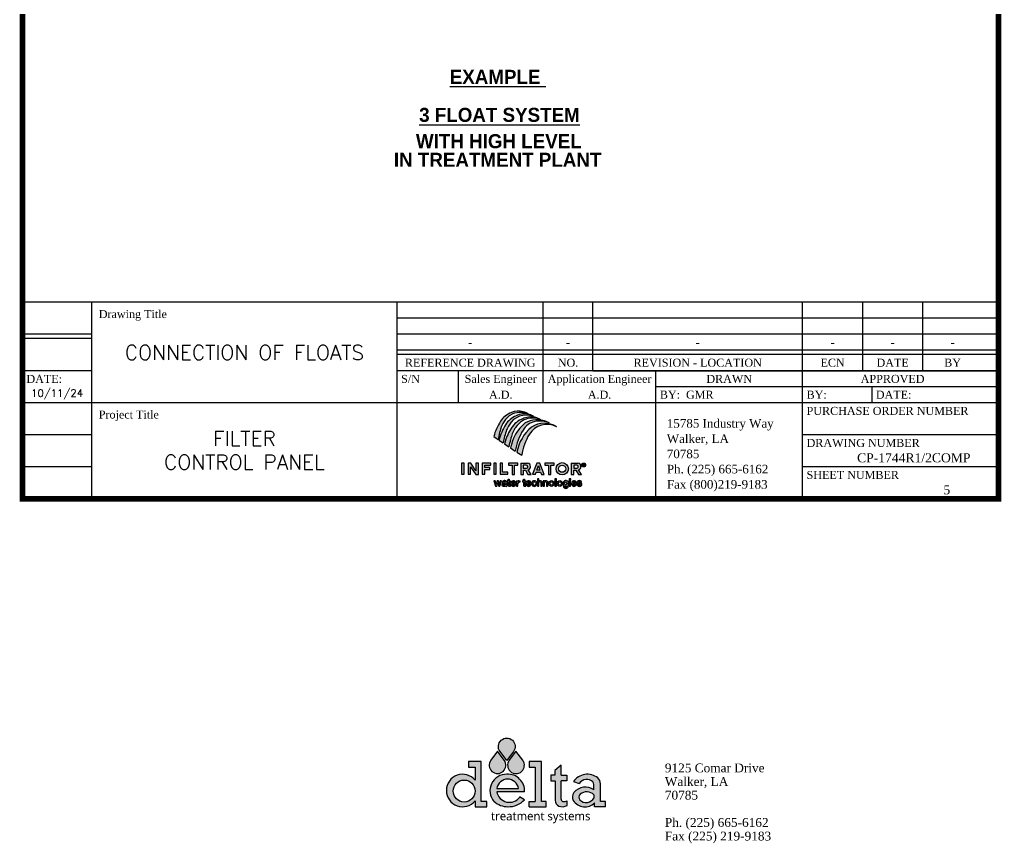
# Model space of a CAD drawing. Extents: x -283 to 170, y -177 to 25.
# Drawn here: x -223.53 to -206.74, y -121.74 to -107.66 of the extents above; entities that cross this region are included whole.
import ezdxf
from ezdxf.enums import TextEntityAlignment as Align

# ---------------------------------------------------------------- set-up
doc = ezdxf.new("R2010")
doc.units = 0
doc.header["$LTSCALE"] = 0.125
doc.header["$MEASUREMENT"] = 0
doc.layers.get('0').update_dxf_attribs({"linetype": 'CONTINUOUS'})
doc.layers.add('BORDER', color=10, linetype='CONTINUOUS')
doc.layers.add('TEXT', color=6, linetype='CONTINUOUS')
doc.styles.add('bold', font='', dxfattribs={"height": 0.08})
doc.styles.add('SIMP115', font='SIMPLEX', dxfattribs={"width": 1.15})
doc.styles.add('STYLE2', font='simplex.shx', dxfattribs={"height": 0.05})
doc.styles.add('STYLE3', font='Times New Roman.ttf', dxfattribs={"height": 0.0625})
doc.styles.get('bold').set_extended_font_data('Eras Bold ITC')

# ---------------------------------------------------------------- blocks, each defined once
blk = doc.blocks.new('delta treatment')
h = blk.add_hatch(color=256)
h.dxf.hatch_style = 1
h.paths.add_polyline_path([(3.64, -287.202), (3.711, -287.297), (3.781, -287.202, 1.983183)])
at = {"true_color": 0xb3b3b3}
h = blk.add_hatch(color=253, dxfattribs=at)
h.dxf.hatch_style = 1
h.paths.add_polyline_path([(3.684, -287.294), (3.614, -287.199), (3.544, -287.294, 1.983183)])
at = {"true_color": 0x5c5c5c}
h = blk.add_hatch(color=251, dxfattribs=at)
h.dxf.hatch_style = 1
h.paths.add_polyline_path([(3.878, -287.294), (3.807, -287.199), (3.737, -287.294, 1.983183)])
h = blk.add_hatch(color=256)
h.dxf.hatch_style = 1
h.paths.add_polyline_path([(3.441, -287.308), (3.311, -287.308), (3.311, -287.366), (3.378, -287.366), (3.378, -287.502, 2.770333), (3.378, -287.72), (3.378, -287.781), (3.501, -287.781), (3.501, -287.726), (3.441, -287.726)])
h.paths.add_polyline_path([(3.149, -287.617, -1), (3.379, -287.617, -1)], flags=16)
h.paths.add_polyline_path([(3.607, -287.624), (3.898, -287.624, 0.449675), (3.712, -287.441, 0.650832), (3.577, -287.726, 0.182178), (3.724, -287.781, 0.216297), (3.898, -287.707), (3.845, -287.679, -0.666179)])
h.paths.add_polyline_path([(3.607, -287.59, -0.859218), (3.833, -287.59)], flags=16)
h.paths.add_polyline_path([(4.075, -287.308), (3.986, -287.308), (3.986, -287.366), (4.009, -287.366), (4.009, -287.726), (3.986, -287.726), (3.986, -287.781), (4.125, -287.781), (4.125, -287.726), (4.075, -287.726)])
h.paths.add_polyline_path([(4.282, -287.509), (4.342, -287.509), (4.342, -287.452), (4.281, -287.452), (4.281, -287.346), (4.216, -287.401), (4.216, -287.452), (4.171, -287.452), (4.171, -287.509), (4.217, -287.509), (4.217, -287.713, 0.279972), (4.257, -287.775, 0.226365), (4.344, -287.768), (4.344, -287.719, -0.126939), (4.3, -287.725, -0.405902), (4.282, -287.702)])
h.paths.add_polyline_path([(3.986, -287.726), (3.947, -287.726), (3.947, -287.781), (3.986, -287.781)])
h.paths.add_polyline_path([(3.986, -287.308), (3.945, -287.308), (3.945, -287.366), (3.986, -287.366)])
h.paths.add_polyline_path([(4.666, -287.478, 0.432551), (4.409, -287.518), (4.471, -287.536, -0.466314), (4.614, -287.521, -0.087573), (4.625, -287.547), (4.625, -287.605, 0.396567), (4.415, -287.633, 0.287323), (4.408, -287.717, 0.472542), (4.632, -287.74), (4.632, -287.781), (4.747, -287.781), (4.747, -287.726), (4.692, -287.726), (4.692, -287.542, 0.186238)])
h.paths.add_polyline_path([(4.625, -287.656), (4.625, -287.689, -0.492565), (4.475, -287.708, -0.342504), (4.48, -287.649, -0.38164)], flags=16)
for p, q in [((3.311, -287.308), (3.311, -287.366)), ((3.441, -287.308), (3.311, -287.308)), ((3.311, -287.366), (3.378, -287.366)), ((3.378, -287.366), (3.378, -287.502)), ((3.441, -287.726), (3.441, -287.308)), ((3.945, -287.308), (3.945, -287.366)), ((4.075, -287.308), (3.945, -287.308)), ((3.945, -287.366), (4.009, -287.366)), ((4.009, -287.366), (4.009, -287.726)), ((4.075, -287.726), (4.075, -287.308)), ((4.281, -287.346), (4.216, -287.401)), ((4.281, -287.452), (4.281, -287.346)), ((4.216, -287.452), (4.171, -287.452)), ((4.171, -287.452), (4.171, -287.509)), ((4.216, -287.401), (4.216, -287.452)), ((4.281, -287.452), (4.342, -287.452)), ((4.342, -287.452), (4.342, -287.509)), ((4.171, -287.509), (4.217, -287.509)), ((4.217, -287.509), (4.217, -287.713)), ((4.342, -287.509), (4.282, -287.509)), ((4.282, -287.702), (4.282, -287.509)), ((4.409, -287.518), (4.471, -287.536)), ((4.625, -287.605), (4.625, -287.547)), ((4.692, -287.726), (4.692, -287.542)), ((3.607, -287.59), (3.833, -287.59)), ((3.898, -287.624), (3.607, -287.624)), ((3.898, -287.707), (3.845, -287.679)), ((4.625, -287.656), (4.625, -287.689)), ((3.378, -287.72), (3.378, -287.781)), ((3.378, -287.781), (3.501, -287.781)), ((3.501, -287.726), (3.441, -287.726)), ((3.501, -287.781), (3.501, -287.726)), ((3.947, -287.781), (3.947, -287.726)), ((3.947, -287.726), (4.009, -287.726)), ((3.947, -287.781), (4.125, -287.781)), ((4.125, -287.726), (4.075, -287.726)), ((4.125, -287.781), (4.125, -287.726)), ((4.344, -287.768), (4.344, -287.719)), ((4.632, -287.781), (4.632, -287.74)), ((4.747, -287.781), (4.632, -287.781)), ((4.747, -287.726), (4.692, -287.726)), ((4.747, -287.781), (4.747, -287.726))]:
    blk.add_line(p, q)
blk.add_lwpolyline([(3.781, -287.202), (3.711, -287.297), (3.64, -287.202, -1.983183)], format="xyb", close=True)
at = {"color": 253, "true_color": 0xb3b3b3}
blk.add_lwpolyline([(3.684, -287.294), (3.614, -287.199), (3.544, -287.294, 1.983183)], format="xyb", close=True, dxfattribs=at)
at = {"color": 251, "true_color": 0x5c5c5c}
blk.add_lwpolyline([(3.878, -287.294), (3.807, -287.199), (3.737, -287.294, 1.983183)], format="xyb", close=True, dxfattribs=at)
blk.add_circle((3.264, -287.617), 0.115)
for centre, radius, start, end in [((3.248, -287.611), 0.17, 39.6959, 320.3041), ((3.707, -287.613), 0.172, 88.5926, 220.822), ((3.724, -287.615), 0.174, 357.0893, 93.9382), ((4.556, -287.619), 0.178, 51.9424, 145.5062), ((4.596, -287.545), 0.0959, 1.6828, 43.882), ((3.72, -287.607), 0.115, 8.6604, 171.3396), ((4.535, -287.731), 0.155, 54.3821, 140.9086), ((4.549, -287.589), 0.094, 46.1505, 146.1517), ((4.545, -287.566), 0.0822, 13.3499, 33.3692), ((3.738, -287.602), 0.133, 189.5931, 324.2759), ((4.478, -287.68), 0.0788, 143.2858, 207.4082), ((4.516, -287.682), 0.0487, 137.7374, 213.3635), ((4.548, -287.734), 0.109, 45.4055, 128.9609), ((3.724, -287.559), 0.222, 228.6384, 270.0623), ((3.729, -287.553), 0.228, 268.6251, 317.4447), ((4.288, -287.711), 0.0707, 181.2798, 243.8428), ((4.294, -287.68), 0.101, 248.6894, 299.7085), ((4.302, -287.704), 0.0207, 174.9047, 263.1821), ((4.31, -287.637), 0.0886, 263.2173, 292.1763), ((4.53, -287.636), 0.146, 213.4333, 314.604), ((4.543, -287.641), 0.0956, 224.9899, 329.8828)]:
    blk.add_arc(centre, radius, start, end)
at = {"insert": (3.546, -287.833), "char_height": 0.09082, "attachment_point": 1, "style": 'SIMP115'}
blk.add_mtext_dynamic_manual_height_columns('{\\f@Microsoft YaHei UI|b0|i0|c0|p34;treatment systems}', width=4.5049, gutter_width=1.197, heights=[0], dxfattribs=at)
blk = doc.blocks.new('infiltratorlogo')
for p, q in [((-206.197, -287.794), (-206.06, -287.89)), ((-206.033, -287.904), (-205.9, -287.994)), ((-205.857, -288.021), (-205.72, -288.117)), ((-205.669, -288.154), (-205.516, -288.253)), ((-205.468, -288.285), (-205.315, -288.384)), ((-207.126, -288.63), (-207.21, -288.63)), ((-207.21, -288.631), (-207.21, -288.984)), ((-207.126, -288.984), (-207.126, -288.63)), ((-206.92, -288.633), (-207, -288.633)), ((-207, -288.634), (-207, -288.983)), ((-206.76, -288.87), (-206.92, -288.633)), ((-206.682, -288.634), (-206.76, -288.634)), ((-206.76, -288.634), (-206.76, -288.87)), ((-206.682, -288.985), (-206.682, -288.634)), ((-206.292, -288.632), (-206.564, -288.632)), ((-206.564, -288.633), (-206.564, -288.984)), ((-206.481, -288.774), (-206.481, -288.696)), ((-206.481, -288.696), (-206.292, -288.696)), ((-206.292, -288.696), (-206.292, -288.632)), ((-206.199, -288.628), (-206.199, -288.984)), ((-206.122, -288.628), (-206.199, -288.628)), ((-206.122, -288.984), (-206.122, -288.628)), ((-205.994, -288.631), (-205.994, -288.984)), ((-205.916, -288.631), (-205.994, -288.631)), ((-205.916, -288.92), (-205.916, -288.631)), ((-205.729, -288.631), (-205.729, -288.696)), ((-205.435, -288.631), (-205.729, -288.631)), ((-205.729, -288.696), (-205.62, -288.696)), ((-205.62, -288.696), (-205.62, -288.985)), ((-205.542, -288.985), (-205.542, -288.695)), ((-205.542, -288.695), (-205.435, -288.695)), ((-205.435, -288.695), (-205.435, -288.631)), ((-205.341, -288.631), (-205.341, -288.985)), ((-205.341, -288.631), (-205.133, -288.631)), ((-205.17, -288.691), (-205.264, -288.691)), ((-205.264, -288.691), (-205.264, -288.794)), ((-204.837, -288.631), (-204.969, -288.984)), ((-204.841, -288.851), (-204.789, -288.702)), ((-204.743, -288.631), (-204.837, -288.631)), ((-204.789, -288.702), (-204.739, -288.851)), ((-204.607, -288.986), (-204.743, -288.631)), ((-204.583, -288.631), (-204.583, -288.696)), ((-204.289, -288.631), (-204.583, -288.631)), ((-204.583, -288.696), (-204.474, -288.696)), ((-204.474, -288.696), (-204.474, -288.985)), ((-204.396, -288.985), (-204.396, -288.695)), ((-204.396, -288.695), (-204.289, -288.695)), ((-204.289, -288.695), (-204.289, -288.631)), ((-203.75, -288.631), (-203.75, -288.985)), ((-203.75, -288.631), (-203.542, -288.631)), ((-203.579, -288.691), (-203.673, -288.691)), ((-203.673, -288.691), (-203.673, -288.794)), ((-203.388, -288.656), (-203.388, -288.723)), ((-203.388, -288.656), (-203.348, -288.656)), ((-203.388, -288.723), (-203.373, -288.723)), ((-203.356, -288.668), (-203.373, -288.668)), ((-203.373, -288.668), (-203.373, -288.687)), ((-203.373, -288.687), (-203.356, -288.687)), ((-203.373, -288.723), (-203.373, -288.699)), ((-203.373, -288.699), (-203.36, -288.699)), ((-203.36, -288.699), (-203.346, -288.723)), ((-203.346, -288.723), (-203.329, -288.723)), ((-203.328, -288.723), (-203.344, -288.697)), ((-207.21, -288.984), (-207.126, -288.984)), ((-207, -288.983), (-206.927, -288.983)), ((-206.927, -288.983), (-206.927, -288.744)), ((-206.927, -288.744), (-206.763, -288.985)), ((-206.763, -288.985), (-206.682, -288.985)), ((-206.564, -288.984), (-206.479, -288.984)), ((-206.318, -288.774), (-206.481, -288.774)), ((-206.479, -288.984), (-206.479, -288.837)), ((-206.479, -288.837), (-206.318, -288.837)), ((-206.318, -288.837), (-206.318, -288.774)), ((-206.199, -288.984), (-206.122, -288.984)), ((-205.994, -288.984), (-205.753, -288.984)), ((-205.753, -288.92), (-205.916, -288.92)), ((-205.753, -288.984), (-205.753, -288.92)), ((-205.62, -288.985), (-205.542, -288.985)), ((-205.341, -288.985), (-205.263, -288.985)), ((-205.264, -288.794), (-205.17, -288.794)), ((-205.263, -288.985), (-205.263, -288.858)), ((-205.263, -288.858), (-205.196, -288.858)), ((-205.196, -288.858), (-205.118, -288.986)), ((-205.118, -288.986), (-205.021, -288.986)), ((-205.021, -288.986), (-205.109, -288.847)), ((-204.969, -288.984), (-204.884, -288.984)), ((-204.884, -288.984), (-204.861, -288.915)), ((-204.861, -288.915), (-204.718, -288.915)), ((-204.739, -288.851), (-204.841, -288.851)), ((-204.718, -288.915), (-204.693, -288.986)), ((-204.693, -288.986), (-204.607, -288.986)), ((-204.474, -288.985), (-204.396, -288.985)), ((-203.75, -288.985), (-203.672, -288.985)), ((-203.673, -288.794), (-203.579, -288.794)), ((-203.672, -288.985), (-203.672, -288.858)), ((-203.672, -288.858), (-203.605, -288.858)), ((-203.605, -288.858), (-203.527, -288.986)), ((-203.527, -288.986), (-203.43, -288.986)), ((-203.43, -288.986), (-203.518, -288.847)), ((-206.189, -289.191), (-206.139, -289.357)), ((-206.148, -289.192), (-206.189, -289.192)), ((-206.119, -289.303), (-206.148, -289.192)), ((-206.09, -289.191), (-206.119, -289.303)), ((-206.099, -289.357), (-206.07, -289.244)), ((-206.048, -289.191), (-206.09, -289.191)), ((-206.07, -289.244), (-206.041, -289.357)), ((-206.022, -289.304), (-206.048, -289.191)), ((-205.99, -289.192), (-206.022, -289.304)), ((-206, -289.357), (-205.948, -289.192)), ((-205.948, -289.192), (-205.99, -289.192)), ((-205.933, -289.245), (-205.891, -289.245)), ((-205.874, -289.284), (-205.838, -289.284)), ((-205.838, -289.284), (-205.831, -289.279)), ((-205.831, -289.279), (-205.831, -289.311)), ((-205.786, -289.223), (-205.786, -289.327)), ((-205.786, -289.327), (-205.772, -289.327)), ((-205.743, -289.192), (-205.773, -289.192)), ((-205.773, -289.192), (-205.773, -289.221)), ((-205.773, -289.221), (-205.744, -289.221)), ((-205.772, -289.327), (-205.772, -289.352)), ((-205.744, -289.221), (-205.744, -289.336)), ((-205.743, -289.192), (-205.743, -289.142)), ((-205.743, -289.142), (-205.705, -289.142)), ((-205.705, -289.142), (-205.705, -289.19)), ((-205.705, -289.19), (-205.67, -289.19)), ((-205.67, -289.221), (-205.704, -289.221)), ((-205.704, -289.221), (-205.704, -289.309)), ((-205.67, -289.322), (-205.675, -289.322)), ((-205.67, -289.19), (-205.67, -289.221)), ((-205.67, -289.357), (-205.67, -289.322)), ((-205.657, -289.248), (-205.657, -289.305)), ((-205.616, -289.258), (-205.538, -289.258)), ((-205.616, -289.285), (-205.493, -289.285)), ((-205.498, -289.303), (-205.538, -289.303)), ((-205.474, -289.19), (-205.474, -289.358)), ((-205.474, -289.19), (-205.435, -289.19)), ((-205.435, -289.19), (-205.435, -289.208)), ((-205.434, -289.358), (-205.434, -289.275)), ((-205.402, -289.185), (-205.369, -289.185)), ((-205.369, -289.227), (-205.402, -289.227)), ((-205.369, -289.185), (-205.369, -289.227)), ((-205.26, -289.192), (-205.29, -289.192)), ((-205.29, -289.192), (-205.29, -289.221)), ((-205.29, -289.221), (-205.261, -289.221)), ((-205.261, -289.221), (-205.261, -289.336)), ((-205.26, -289.192), (-205.26, -289.142)), ((-205.26, -289.142), (-205.222, -289.142)), ((-205.222, -289.142), (-205.222, -289.19)), ((-205.222, -289.19), (-205.187, -289.19)), ((-205.187, -289.221), (-205.221, -289.221)), ((-205.221, -289.221), (-205.221, -289.309)), ((-205.186, -289.322), (-205.192, -289.322)), ((-205.187, -289.19), (-205.187, -289.221)), ((-205.186, -289.357), (-205.186, -289.322)), ((-205.175, -289.248), (-205.175, -289.305)), ((-205.134, -289.258), (-205.057, -289.258)), ((-205.134, -289.285), (-205.012, -289.285)), ((-205.016, -289.303), (-205.057, -289.303)), ((-205, -289.248), (-205, -289.305)), ((-204.959, -289.252), (-204.959, -289.285)), ((-204.884, -289.25), (-204.841, -289.25)), ((-204.841, -289.303), (-204.881, -289.303)), ((-204.776, -289.126), (-204.816, -289.126)), ((-204.816, -289.126), (-204.816, -289.358)), ((-204.776, -289.206), (-204.776, -289.126)), ((-204.776, -289.358), (-204.776, -289.243)), ((-204.709, -289.247), (-204.709, -289.358)), ((-204.668, -289.358), (-204.668, -289.222)), ((-204.636, -289.189), (-204.636, -289.358)), ((-204.595, -289.189), (-204.636, -289.189)), ((-204.595, -289.207), (-204.595, -289.189)), ((-204.595, -289.358), (-204.595, -289.244)), ((-204.527, -289.244), (-204.527, -289.358)), ((-204.487, -289.358), (-204.487, -289.223)), ((-204.266, -289.128), (-204.266, -289.357)), ((-204.221, -289.128), (-204.266, -289.128)), ((-204.221, -289.357), (-204.221, -289.128)), ((-203.889, -289.343), (-203.889, -289.368)), ((-203.888, -289.2), (-203.888, -289.189)), ((-203.888, -289.189), (-203.844, -289.189)), ((-203.844, -289.189), (-203.844, -289.36)), ((-203.815, -289.126), (-203.815, -289.165)), ((-203.769, -289.126), (-203.815, -289.126)), ((-203.815, -289.165), (-203.769, -289.165)), ((-203.814, -289.19), (-203.814, -289.357)), ((-203.771, -289.191), (-203.814, -289.19)), ((-203.771, -289.357), (-203.771, -289.191)), ((-203.769, -289.165), (-203.769, -289.126)), ((-203.745, -289.248), (-203.745, -289.305)), ((-203.705, -289.258), (-203.627, -289.258)), ((-203.705, -289.285), (-203.582, -289.285)), ((-203.587, -289.303), (-203.627, -289.303)), ((-203.53, -289.298), (-203.57, -289.298)), ((-203.57, -289.298), (-203.57, -289.327)), ((-203.53, -289.31), (-203.53, -289.298)), ((-203.492, -289.29), (-203.516, -289.285)), ((-203.498, -289.249), (-203.464, -289.259)), ((-203.471, -289.24), (-203.471, -289.232)), ((-203.471, -289.24), (-203.427, -289.24)), ((-203.427, -289.24), (-203.427, -289.235)), ((-203.422, -289.326), (-203.422, -289.285)), ((-206.139, -289.357), (-206.099, -289.357)), ((-206.041, -289.357), (-206, -289.357)), ((-205.897, -289.361), (-205.88, -289.363)), ((-205.824, -289.348), (-205.824, -289.357)), ((-205.723, -289.357), (-205.67, -289.357)), ((-205.474, -289.358), (-205.434, -289.358)), ((-205.24, -289.357), (-205.186, -289.357)), ((-204.816, -289.358), (-204.776, -289.358)), ((-204.709, -289.358), (-204.668, -289.358)), ((-204.636, -289.358), (-204.595, -289.358)), ((-204.527, -289.358), (-204.487, -289.358)), ((-204.266, -289.357), (-204.221, -289.357)), ((-203.963, -289.368), (-204.007, -289.368)), ((-203.814, -289.357), (-203.771, -289.357))]:
    blk.add_line(p, q)
for centre, radius in [((-204.037, -288.808), 0.194), ((-204.037, -288.808), 0.113), ((-203.358, -288.69), 0.0614)]:
    blk.add_circle(centre, radius)
for centre, radius, start, end in [((-205.377, -287.718), 0.731, 111.1449, 146.2828), ((-205.172, -287.853), 0.785, 114.07, 146.6236), ((-205.356, -287.633), 0.605, 123.1348, 133.9772), ((-205.186, -287.693), 0.578, 129.9186, 129.9186), ((-205.178, -287.733), 0.614, 67.8623, 150.6381), ((-205.359, -287.642), 0.611, 62.2912, 122.4082), ((-205.417, -287.566), 0.575, 75.3272, 112.8407), ((-205.24, -287.641), 0.564, 72.992, 116.4907), ((-205.024, -287.828), 0.653, 84.6785, 118.1889), ((-205.456, -287.661), 0.677, 55.8046, 74.2215), ((-205.164, -287.449), 0.359, 52.5312, 75.6473), ((-204.529, -288.24), 1.726, 147.4976, 165.0305), ((-204.136, -288.161), 1.943, 158.4658, 171.9946), ((-204.122, -288.433), 1.983, 149.3012, 164.5252), ((-205.117, -287.821), 0.907, 136.6018, 155.7028), ((-204.77, -288.006), 1.104, 148.674, 157.5168), ((-204.304, -288.418), 1.39, 130.6024, 169.0527), ((-205.019, -287.915), 0.733, 115.3222, 152.2665), ((-204.937, -287.879), 0.681, 120.9354, 146.5241), ((-204.967, -287.847), 0.637, 76.097, 120.1239), ((-204.767, -287.901), 0.595, 103.1732, 148.1404), ((-204.828, -288.077), 0.81, 92.9768, 118.0357), ((-204.516, -288.059), 0.652, 62.1529, 149.1375), ((-204.601, -288.11), 0.739, 58.113, 123.4149), ((-204.97, -287.567), 0.39, 50.0466, 89.1296), ((-204.736, -288.057), 0.753, 66.9498, 102.7699), ((-204.816, -288.038), 0.772, 60.9472, 94.0384), ((-204.933, -287.639), 0.428, 59.9935, 73.7503), ((-203.823, -288.331), 2.104, 159.1997, 170.7974), ((-204.348, -288.394), 1.554, 148.1406, 166.1152), ((-204.71, -288.053), 0.966, 145.3175, 167.2783), ((-203.721, -288.531), 1.816, 148.6904, 171.1925), ((-204.103, -288.549), 1.39, 130.6024, 169.0527), ((-203.52, -288.662), 1.816, 148.6904, 171.1925), ((-201.028, -289.125), 4.8, 164.4768, 167.8787), ((-205.18, -288.75), 0.0603, 8.9926, 80.1753), ((-205.14, -288.735), 0.104, 358.4641, 86.1493), ((-203.589, -288.75), 0.0603, 8.9926, 80.1753), ((-203.549, -288.735), 0.104, 358.4641, 86.1493), ((-203.358, -288.69), 0.0448, 312.5787, 311.0531), ((-203.357, -288.679), 0.0114, 8.9926, 80.1753), ((-203.356, -288.678), 0.00953, 270.9961, 2.8278), ((-203.35, -288.676), 0.0196, 358.4641, 86.1493), ((-203.351, -288.678), 0.0206, 288.9829, 2.7754), ((-205.171, -288.743), 0.0505, 270.9961, 2.8278), ((-205.145, -288.743), 0.109, 288.9829, 2.7754), ((-203.58, -288.743), 0.0505, 270.9961, 2.8278), ((-203.554, -288.743), 0.109, 288.9829, 2.7754), ((-205.897, -289.314), 0.0468, 342.3235, 342.3235), ((-205.897, -289.314), 0.0468, 113.8186, 270), ((-205.855, -289.262), 0.0793, 29.0778, 167.9473), ((-205.886, -289.316), 0.0541, 88.7457, 124.1823), ((-205.874, -289.308), 0.0237, 90, 240.7709), ((-205.86, -289.247), 0.0309, 357.4428, 177.2947), ((-205.884, -289.148), 0.114, 269.0757, 298.4584), ((-205.869, -289.286), 0.0449, 248.6619, 326.4625), ((-205.714, -289.327), 0.0309, 197.01, 254.3014), ((-205.686, -289.307), 0.0184, 183.6517, 306.3049), ((-205.576, -289.273), 0.0841, 339.0167, 339.0167), ((-205.576, -289.273), 0.0841, 352.0238, 162.3343), ((-205.577, -289.286), 0.0815, 193.798, 347.4902), ((-205.577, -289.261), 0.0389, 3.5002, 176.4998), ((-205.576, -289.289), 0.0402, 174.5771, 338.6104), ((-205.402, -289.221), 0.0357, 89.0445, 158.319), ((-205.378, -289.277), 0.0561, 115.2547, 182.9276), ((-205.387, -289.214), 0.0195, 220.5880756644533, 220.5880759030287), ((-205.231, -289.327), 0.0309, 197.01, 254.3014), ((-205.203, -289.307), 0.0184, 183.6517, 306.3049), ((-205.095, -289.273), 0.0841, 352.0238, 162.3343), ((-205.096, -289.286), 0.0815, 193.798, 347.4902), ((-205.094, -289.289), 0.0402, 174.5771, 338.6104), ((-205.095, -289.261), 0.0389, 3.5002, 176.4998), ((-204.92, -289.267), 0.0815, 11.8896, 166.202), ((-204.92, -289.286), 0.0815, 193.798, 347.4902), ((-204.922, -289.256), 0.0375, 8.4338, 174.265), ((-204.919, -289.289), 0.0402, 174.5771, 338.6104), ((-204.727, -289.25), 0.0656, 25.7394, 137.9479), ((-204.743, -289.254), 0.0349, 12.5426, 161.5261), ((-204.546, -289.251), 0.0656, 25.7394, 137.9479), ((-204.561, -289.257), 0.0363, 19.6799, 160.3201), ((-203.665, -289.273), 0.0841, 352.0238, 162.3343), ((-203.666, -289.286), 0.0815, 193.798, 347.4902), ((-203.666, -289.261), 0.0389, 3.5002, 176.4998), ((-203.665, -289.289), 0.0402, 174.5771, 338.6104), ((-203.496, -289.275), 0.0898, 215.1505, 325.8255), ((-203.496, -289.288), 0.0406, 264.3669, 276.9683), ((-203.49, -289.348), 0.0934, 42.5984, 73.7955), ((-205.872, -289.281), 0.0823, 263.935, 305.3679), ((-205.801, -289.325), 0.0396, 234.2714, 316.8822), ((-203.926, -289.346), 0.0836, 194.7442, 350.5657), ((-203.926, -289.356), 0.0386, 198.3174, 341.6826)]:
    blk.add_arc(centre, radius, start, end)
for centre, major_axis, ratio in [((-204.377, -289.275), (0, -0.0927), 0.92487), ((-204.375, -289.275), (0, -0.0538), 0.797098), ((-204.114, -289.275), (0, -0.0927), 0.92487), ((-204.111, -289.275), (0, -0.0538), 0.797098), ((-203.928, -289.274), (0, -0.0509), 0.744589)]:
    blk.add_ellipse(centre, major_axis=major_axis, ratio=ratio)
for centre, major_axis, ratio, start_param, end_param in [((-203.935, -289.271), (0, -0.0915), 0.824152, 2.463653, 6.937867), ((-203.498, -289.235), (-0.071, 0), 0.72729, 3.049896, 7.600085), ((-203.496, -289.309), (-0.0346, -0.0004), 0.558307, 6.270175, 10.879731), ((-203.498, -289.234), (-0.0274, 0), 0.53908, 3.141593, 7.853982)]:
    blk.add_ellipse(centre, major_axis=major_axis, ratio=ratio, start_param=start_param, end_param=end_param)
blk = doc.blocks.new('infiltratorlogo3')
h = blk.add_hatch(color=0)
h.dxf.hatch_style = 1
h.paths.add_polyline_path([(-207.126, -288.63), (-207.21, -288.63), (-207.21, -288.984), (-207.126, -288.984)])
h.paths.add_polyline_path([(-206.92, -288.633), (-207, -288.633), (-207, -288.983), (-206.927, -288.983), (-206.927, -288.744), (-206.763, -288.985), (-206.682, -288.985), (-206.682, -288.634), (-206.76, -288.634), (-206.76, -288.87)])
h.paths.add_polyline_path([(-206.292, -288.632), (-206.564, -288.632), (-206.564, -288.984), (-206.479, -288.984), (-206.479, -288.837), (-206.318, -288.837), (-206.318, -288.774), (-206.481, -288.774), (-206.481, -288.696), (-206.292, -288.696)])
h.paths.add_polyline_path([(-206.122, -288.628), (-206.199, -288.628), (-206.199, -288.984), (-206.122, -288.984)])
h.paths.add_polyline_path([(-205.916, -288.631), (-205.994, -288.631), (-205.994, -288.984), (-205.753, -288.984), (-205.753, -288.92), (-205.916, -288.92)])
h.paths.add_polyline_path([(-205.435, -288.631), (-205.729, -288.631), (-205.729, -288.696), (-205.62, -288.696), (-205.62, -288.985), (-205.542, -288.985), (-205.542, -288.695), (-205.435, -288.695)])
h.paths.add_polyline_path([(-205.133, -288.631), (-205.341, -288.631), (-205.341, -288.985), (-205.263, -288.985), (-205.263, -288.858), (-205.196, -288.858), (-205.118, -288.986), (-205.021, -288.986), (-205.109, -288.847, 0.333589), (-205.036, -288.738, 0.402429)])
h.paths.add_polyline_path([(-205.264, -288.691), (-205.17, -288.691, -0.320982), (-205.121, -288.741, -0.423608), (-205.17, -288.794), (-205.264, -288.794)], flags=16)
h.paths.add_polyline_path([(-204.743, -288.631), (-204.837, -288.631), (-204.969, -288.984), (-204.884, -288.984), (-204.861, -288.915), (-204.718, -288.915), (-204.693, -288.986), (-204.607, -288.986)])
h.paths.add_polyline_path([(-204.789, -288.702), (-204.739, -288.851), (-204.841, -288.851)], flags=16)
h.paths.add_polyline_path([(-204.289, -288.631), (-204.583, -288.631), (-204.583, -288.696), (-204.474, -288.696), (-204.474, -288.985), (-204.396, -288.985), (-204.396, -288.695), (-204.289, -288.695)])
h.paths.add_polyline_path([(-204.232, -288.808, 1), (-203.843, -288.808, 1)])
h.paths.add_polyline_path([(-203.924, -288.808, -1), (-204.15, -288.808, -1)], flags=16)
h.paths.add_polyline_path([(-203.542, -288.631), (-203.75, -288.631), (-203.75, -288.985), (-203.672, -288.985), (-203.672, -288.858), (-203.605, -288.858), (-203.527, -288.986), (-203.43, -288.986), (-203.518, -288.847, 0.333589), (-203.445, -288.738, 0.402429)])
h.paths.add_polyline_path([(-203.579, -288.691, -0.320982), (-203.53, -288.741, -0.423608), (-203.579, -288.794), (-203.673, -288.794), (-203.673, -288.691)], flags=16)
h.paths.add_polyline_path([(-203.42, -288.69, 1), (-203.297, -288.69, 1)])
h.paths.add_polyline_path([(-203.328, -288.723), (-203.344, -288.697, 0.333589), (-203.33, -288.677, 0.402429), (-203.348, -288.656), (-203.388, -288.656), (-203.388, -288.723), (-203.373, -288.723), (-203.373, -288.699), (-203.36, -288.699), (-203.346, -288.723), (-203.329, -288.723, -150.221914)], flags=16)
h.paths.add_polyline_path([(-203.373, -288.668), (-203.356, -288.668, -0.320982), (-203.346, -288.677, -0.423608), (-203.356, -288.687), (-203.373, -288.687)], flags=16)
edge = h.paths.add_edge_path()
edge.add_ellipse((-203.498, -289.235), major_axis=(-0.071, 0), ratio=0.72729, start_angle=180, end_angle=435.4528)
edge.add_line((-203.516, -289.285), (-203.492, -289.29))
edge.add_ellipse((-203.496, -289.309), major_axis=(0.0346, 0.0004), ratio=0.558307, start_angle=277.3903, end_angle=443.3627, ccw=False)
edge.add_arc((-203.496, -289.288), 0.0406, 264.3669, 276.9683, ccw=False)
edge.add_ellipse((-203.496, -289.309), major_axis=(0.0346, 0.0004), ratio=0.558307, start_angle=180, end_angle=262.6097, ccw=False)
edge.add_ellipse((-203.496, -289.309), major_axis=(0.0346, 0.0004), ratio=0.558307, start_angle=179.2546, end_angle=180, ccw=False)
edge.add_line((-203.53, -289.309), (-203.53, -289.298))
edge.add_line((-203.53, -289.298), (-203.57, -289.298))
edge.add_line((-203.57, -289.298), (-203.57, -289.327))
edge.add_arc((-203.496, -289.275), 0.0898, 215.1505, 325.8255)
edge.add_line((-203.422, -289.326), (-203.422, -289.285))
edge.add_arc((-203.49, -289.348), 0.0934, 42.5984, 73.7955)
edge.add_line((-203.464, -289.259), (-203.498, -289.249))
edge.add_ellipse((-203.498, -289.234), major_axis=(0.0274, 0), ratio=0.53908, start_angle=0, end_angle=270, ccw=False)
edge.add_line((-203.471, -289.234), (-203.471, -289.24))
edge.add_line((-203.471, -289.24), (-203.427, -289.24))
edge.add_ellipse((-203.498, -289.235), major_axis=(-0.071, 0), ratio=0.72729, start_angle=174.7462, end_angle=180)
h.paths.add_polyline_path([(-203.745, -289.248), (-203.745, -289.305, 0.793245), (-203.587, -289.303), (-203.627, -289.303, -0.869542), (-203.705, -289.285), (-203.582, -289.285, 0.918827)])
h.paths.add_polyline_path([(-203.627, -289.258), (-203.705, -289.258, -0.940703)], flags=16)
h.paths.add_polyline_path([(-203.771, -289.191), (-203.814, -289.19), (-203.814, -289.357), (-203.771, -289.357)])
h.paths.add_polyline_path([(-203.769, -289.126), (-203.815, -289.126), (-203.815, -289.165), (-203.769, -289.165)])
edge = h.paths.add_edge_path()
edge.add_line((-203.844, -289.189), (-203.888, -289.189))
edge.add_line((-203.888, -289.189), (-203.888, -289.2))
edge.add_ellipse((-203.935, -289.271), major_axis=(0, 0.0915), ratio=0.824152, start_angle=-38.8431, end_angle=217.5105)
edge.add_line((-203.889, -289.343), (-203.889, -289.368))
edge.add_arc((-203.926, -289.356), 0.0386, 198.3174, 341.6826, ccw=False)
edge.add_line((-203.963, -289.368), (-204.007, -289.368))
edge.add_arc((-203.926, -289.346), 0.0836, 194.7442, 350.5657)
edge.add_line((-203.844, -289.36), (-203.844, -289.189))
edge = h.paths.add_edge_path(flags=16)
edge.add_ellipse((-203.928, -289.274), major_axis=(0, 0.0509), ratio=0.744589, start_angle=0, end_angle=360)
edge = h.paths.add_edge_path()
edge.add_ellipse((-204.114, -289.275), major_axis=(0, 0.0927), ratio=0.92487, start_angle=0, end_angle=360)
edge = h.paths.add_edge_path(flags=16)
edge.add_ellipse((-204.111, -289.275), major_axis=(0, 0.0538), ratio=0.797098, start_angle=0, end_angle=360)
h.paths.add_polyline_path([(-204.221, -289.128), (-204.266, -289.128), (-204.266, -289.357), (-204.221, -289.357)])
edge = h.paths.add_edge_path()
edge.add_ellipse((-204.377, -289.275), major_axis=(0, 0.0927), ratio=0.92487, start_angle=0, end_angle=360)
edge = h.paths.add_edge_path(flags=16)
edge.add_ellipse((-204.375, -289.275), major_axis=(0, 0.0538), ratio=0.797098, start_angle=0, end_angle=360)
h.paths.add_polyline_path([(-204.527, -289.244), (-204.527, -289.358), (-204.487, -289.358), (-204.487, -289.223, 0.532877), (-204.595, -289.207), (-204.595, -289.189), (-204.636, -289.189), (-204.636, -289.358), (-204.595, -289.358), (-204.595, -289.244, -0.704379)])
h.paths.add_polyline_path([(-204.668, -289.222, 0.532877), (-204.776, -289.206), (-204.776, -289.126), (-204.816, -289.126), (-204.816, -289.358), (-204.776, -289.358), (-204.776, -289.243, -0.760304), (-204.709, -289.247), (-204.709, -289.358), (-204.668, -289.358)])
h.paths.add_polyline_path([(-205, -289.248), (-205, -289.305, 0.793245), (-204.841, -289.303), (-204.881, -289.303, -0.869542), (-204.959, -289.285), (-204.959, -289.252, -0.883413), (-204.884, -289.25), (-204.841, -289.25, 0.797663)])
h.paths.add_polyline_path([(-205.175, -289.248), (-205.175, -289.305, 0.793245), (-205.016, -289.303), (-205.057, -289.303, -0.869542), (-205.134, -289.285), (-205.012, -289.285, 0.918827)])
h.paths.add_polyline_path([(-205.057, -289.258), (-205.134, -289.258, -0.940703)], flags=16)
h.paths.add_polyline_path([(-205.187, -289.19), (-205.222, -289.19), (-205.222, -289.142), (-205.26, -289.142), (-205.26, -289.192), (-205.29, -289.192), (-205.29, -289.221), (-205.261, -289.221), (-205.261, -289.336, 0.255321), (-205.24, -289.357), (-205.186, -289.357), (-205.186, -289.322), (-205.192, -289.322, -0.592891), (-205.221, -289.309), (-205.221, -289.221), (-205.187, -289.221)])
h.paths.add_polyline_path([(-205.369, -289.185), (-205.402, -289.185, 0.302696), (-205.435, -289.208), (-205.435, -289.19), (-205.474, -289.19), (-205.474, -289.358), (-205.434, -289.358), (-205.434, -289.28, -0.304171), (-205.402, -289.227), (-205.369, -289.227)])
h.paths.add_polyline_path([(-205.657, -289.248), (-205.657, -289.305, 0.793245), (-205.498, -289.303), (-205.538, -289.303, -0.869542), (-205.616, -289.285), (-205.493, -289.285, 0.918827)])
h.paths.add_polyline_path([(-205.538, -289.258), (-205.616, -289.258, -0.940703)], flags=16)
h.paths.add_polyline_path([(-205.67, -289.19), (-205.705, -289.19), (-205.705, -289.142), (-205.743, -289.142), (-205.743, -289.192), (-205.773, -289.192), (-205.773, -289.221), (-205.744, -289.221), (-205.744, -289.336, 0.255321), (-205.723, -289.357), (-205.67, -289.357), (-205.67, -289.322), (-205.675, -289.322, -0.592891), (-205.704, -289.309), (-205.704, -289.221), (-205.67, -289.221)])
h.paths.add_polyline_path([(-205.933, -289.245), (-205.891, -289.245, -0.998708), (-205.829, -289.248, -0.128913), (-205.886, -289.262, 0.150264), (-205.916, -289.271, 0.811096), (-205.897, -289.361), (-205.88, -289.363, 0.182781), (-205.824, -289.348), (-205.824, -289.357, 0.376926), (-205.772, -289.352), (-205.772, -289.327), (-205.786, -289.327), (-205.786, -289.223, 0.692882)])
h.paths.add_polyline_path([(-205.831, -289.279), (-205.831, -289.311, -0.353139), (-205.885, -289.328, -0.772685), (-205.874, -289.284), (-205.838, -289.284)], flags=16)
h.paths.add_polyline_path([(-205.948, -289.192), (-205.99, -289.192), (-206.022, -289.304), (-206.048, -289.191), (-206.09, -289.191), (-206.119, -289.303), (-206.148, -289.192), (-206.189, -289.192), (-206.139, -289.357), (-206.099, -289.357), (-206.07, -289.244), (-206.041, -289.357), (-206, -289.357)])
h.paths.add_polyline_path([(-205.075, -287.725, -0.398881), (-204.211, -287.483, 0.292903), (-205.008, -287.493, 0.169363), (-205.468, -288.285), (-205.315, -288.384, -0.09746)])
h.paths.add_polyline_path([(-205.273, -287.587, -0.198764), (-204.903, -287.322, -0.15758), (-204.441, -287.363, 0.145399), (-204.87, -287.268, 0.109778), (-205.209, -287.362, 0.169363), (-205.669, -288.154), (-205.516, -288.253, -0.098501)])
h.paths.add_polyline_path([(-205.652, -287.841, -0.096116), (-205.504, -287.504, -0.112118), (-205.286, -287.296, -0.194502), (-204.813, -287.228, -0.060097), (-204.719, -287.268, 0.172204), (-204.964, -287.177, 0.147268), (-205.333, -287.252, 0.162611), (-205.668, -287.574, 0.07859), (-205.857, -288.021), (-205.72, -288.117, -0.014845)])
h.paths.add_polyline_path([(-205.789, -287.584, -0.038603), (-205.712, -287.432, -0.377748), (-204.946, -287.164, 0.101206), (-205.076, -287.101, 0.192111), (-205.492, -287.136, 0.143005), (-205.827, -287.421, 0.066525), (-206.033, -287.904), (-205.9, -287.994, -0.050648)])
h.paths.add_polyline_path([(-205.944, -287.448, -0.083538), (-205.776, -287.198, -0.047344), (-205.687, -287.127, -0.268497), (-205.076, -287.101, 0.080532), (-205.272, -287.01, 0.165161), (-205.64, -287.036, 0.154531), (-205.985, -287.312, 0.076652), (-206.197, -287.794), (-206.06, -287.89, -0.059099)])
at = {"color": 0}
blk.add_blockref('infiltratorlogo', (0, 0), dxfattribs=at)

msp = doc.modelspace()

# ---------------------------------------------------------------- linework, layer by layer
msp.add_line((-206.792, -112.496), (-223.482, -112.496))
msp.add_line((-206.792, -112.496), (-223.482, -112.496))
at = {"color": 7}
for p, q in [((-222.297, -115.854), (-222.297, -112.496)), ((-217.076, -115.854), (-217.076, -112.496)), ((-214.576, -114.212), (-214.576, -112.496)), ((-213.73, -113.665), (-213.73, -112.496)), ((-210.142, -115.854), (-210.142, -112.496)), ((-209.116, -112.496), (-209.116, -113.665)), ((-208.09, -112.496), (-208.09, -113.665)), ((-206.792, -112.769), (-217.076, -112.769)), ((-222.297, -113.043), (-223.482, -113.043)), ((-222.297, -113.117), (-223.482, -113.117)), ((-206.792, -113.043), (-217.076, -113.043)), ((-206.792, -113.317), (-217.076, -113.317)), ((-206.792, -113.391), (-217.076, -113.391)), ((-222.297, -113.665), (-223.482, -113.665)), ((-206.792, -113.665), (-217.076, -113.665)), ((-216.032, -113.665), (-216.032, -114.212)), ((-213.73, -113.665), (-210.142, -113.665)), ((-212.651, -115.854), (-212.651, -113.665)), ((-210.142, -113.665), (-206.792, -113.665)), ((-212.651, -113.938), (-206.792, -113.938)), ((-208.958, -113.938), (-208.958, -114.212)), ((-206.792, -114.212), (-223.482, -114.212)), ((-222.297, -114.759), (-223.482, -114.759)), ((-206.792, -114.759), (-210.142, -114.759)), ((-222.297, -115.306), (-223.482, -115.306)), ((-206.792, -115.306), (-210.142, -115.306))]:
    msp.add_line(p, q, dxfattribs=at)
at = {"const_width": 0.0962}
msp.add_lwpolyline([(-223.482, -115.854), (-223.482, -93.633), (-206.792, -93.633), (-206.792, -115.854)], close=True, dxfattribs=at)

# ---------------------------------------------------------------- block references
for name, p, xscale, yscale, zscale in [('infiltratorlogo3', (-103.69, 41.158), 0.5418783718130672, 0.5418783718130672, 0.5418783718130672), ('delta treatment', (-221.255, 348.396), 1.631498930410975, 1.631498930410975, 1.631498930410975)]:
    msp.add_blockref(name, p, dxfattribs=dict(xscale=xscale, yscale=yscale, zscale=zscale))

# ---------------------------------------------------------------- texts
at = {"color": 7, "style": 'STYLE3'}
for s, height, p in [('Drawing Title', 0.13683, (-222.177, -112.697)), ('DATE:', 0.1368, (-223.414, -113.805)), ('S/N', 0.1368, (-217.008, -113.805)), ('BY:  GMR', 0.1368, (-212.583, -114.075)), ('BY:', 0.1368, (-210.074, -114.075)), ('DATE:', 0.1368, (-208.89, -114.075)), ('PURCHASE ORDER NUMBER', 0.13683, (-210.074, -114.352)), ('Project Title', 0.13683, (-222.177, -114.414)), ('15785 Industry Way', 0.14719, (-212.464, -114.566)), ('Walker, LA', 0.1472, (-212.464, -114.827)), ('DRAWING NUMBER', 0.13683, (-210.074, -114.9)), ('70785', 0.1472, (-212.464, -115.087)), ('SHEET NUMBER', 0.13683, (-210.074, -115.447)), ('Fax (800)219-9183', 0.14719, (-212.464, -115.608)), ('9125 Comar Drive', 0.15051, (-212.498, -120.455)), ('Walker, LA', 0.1505, (-212.498, -120.688)), ('70785', 0.1505, (-212.498, -120.921)), ('Ph. (225) 665-6162', 0.15051, (-212.498, -121.387)), ('Fax (225) 219-9183', 0.15051, (-212.498, -121.62))]:
    msp.add_text(s, height=height, dxfattribs=at).set_placement(p, align=Align.MIDDLE_LEFT)
at = {"color": 7}
for s, height, style, p in [('CONNECTION OF FLOATS', 0.25259, 'STYLE2', (-219.686, -113.354)), ('-', 0.137, 'STYLE3', (-215.826, -113.18)), ('-', 0.137, 'STYLE3', (-214.153, -113.18)), ('-', 0.137, 'STYLE3', (-211.936, -113.18)), ('-', 0.137, 'STYLE3', (-209.629, -113.18)), ('-', 0.137, 'STYLE3', (-208.603, -113.18)), ('-', 0.137, 'STYLE3', (-207.577, -113.18)), ('REFERENCE DRAWING', 0.13683, 'STYLE3', (-215.826, -113.528)), ('NO.', 0.1368, 'STYLE3', (-214.153, -113.528)), ('REVISION - LOCATION', 0.13683, 'STYLE3', (-211.936, -113.528)), ('ECN', 0.1368, 'STYLE3', (-209.629, -113.528)), ('DATE', 0.1368, 'STYLE3', (-208.603, -113.528)), ('BY', 0.1368, 'STYLE3', (-207.577, -113.528)), ('Sales Engineer', 0.13683, 'STYLE3', (-215.304, -113.805)), ('Application Engineer', 0.13683, 'STYLE3', (-213.614, -113.805)), ('DRAWN', 0.1368, 'STYLE3', (-211.397, -113.805)), ('APPROVED', 0.1368, 'STYLE3', (-208.603, -113.805)), ('10/11/24', 0.1264, 'STYLE2', (-222.89, -114.048)), ('A.D.', 0.1368, 'STYLE3', (-215.304, -114.075)), ('A.D.', 0.1368, 'STYLE3', (-213.614, -114.075)), ('FILTER', 0.2526, 'STYLE2', (-219.686, -114.825)), ('CONTROL PANEL', 0.25259, 'STYLE2', (-219.686, -115.228)), ('5', 0.154, 'STYLE3', (-207.676, -115.701))]:
    msp.add_text(s, height=height, dxfattribs=dict(at, style=style)).set_placement(p, align=Align.MIDDLE_CENTER)
at = {"color": 7, "style": 'STYLE3'}
msp.add_text('CP-1744R1/2COMP', height=0.15393, dxfattribs=at).set_placement((-207.272, -115.154), align=Align.MIDDLE_RIGHT)
at = {"layer": 'BORDER', "color": 7, "style": 'STYLE3'}
msp.add_text('Ph. (225) 665-6162', height=0.14719, dxfattribs=at).set_placement((-212.464, -115.347), align=Align.MIDDLE_LEFT)
at = {"layer": 'TEXT', "color": 7, "style": 'bold'}
for s, p in [('%%UEXAMPLE ', (-216.176, -108.762)), ('%%U3 FLOAT SYSTEM', (-216.699, -109.412)), ('WITH HIGH LEVEL', (-216.754, -109.862)), ('IN TREATMENT PLANT', (-217.131, -110.18))]:
    msp.add_text(s, height=0.24, dxfattribs=at).set_placement(p)

doc.saveas('drawing.dxf')
